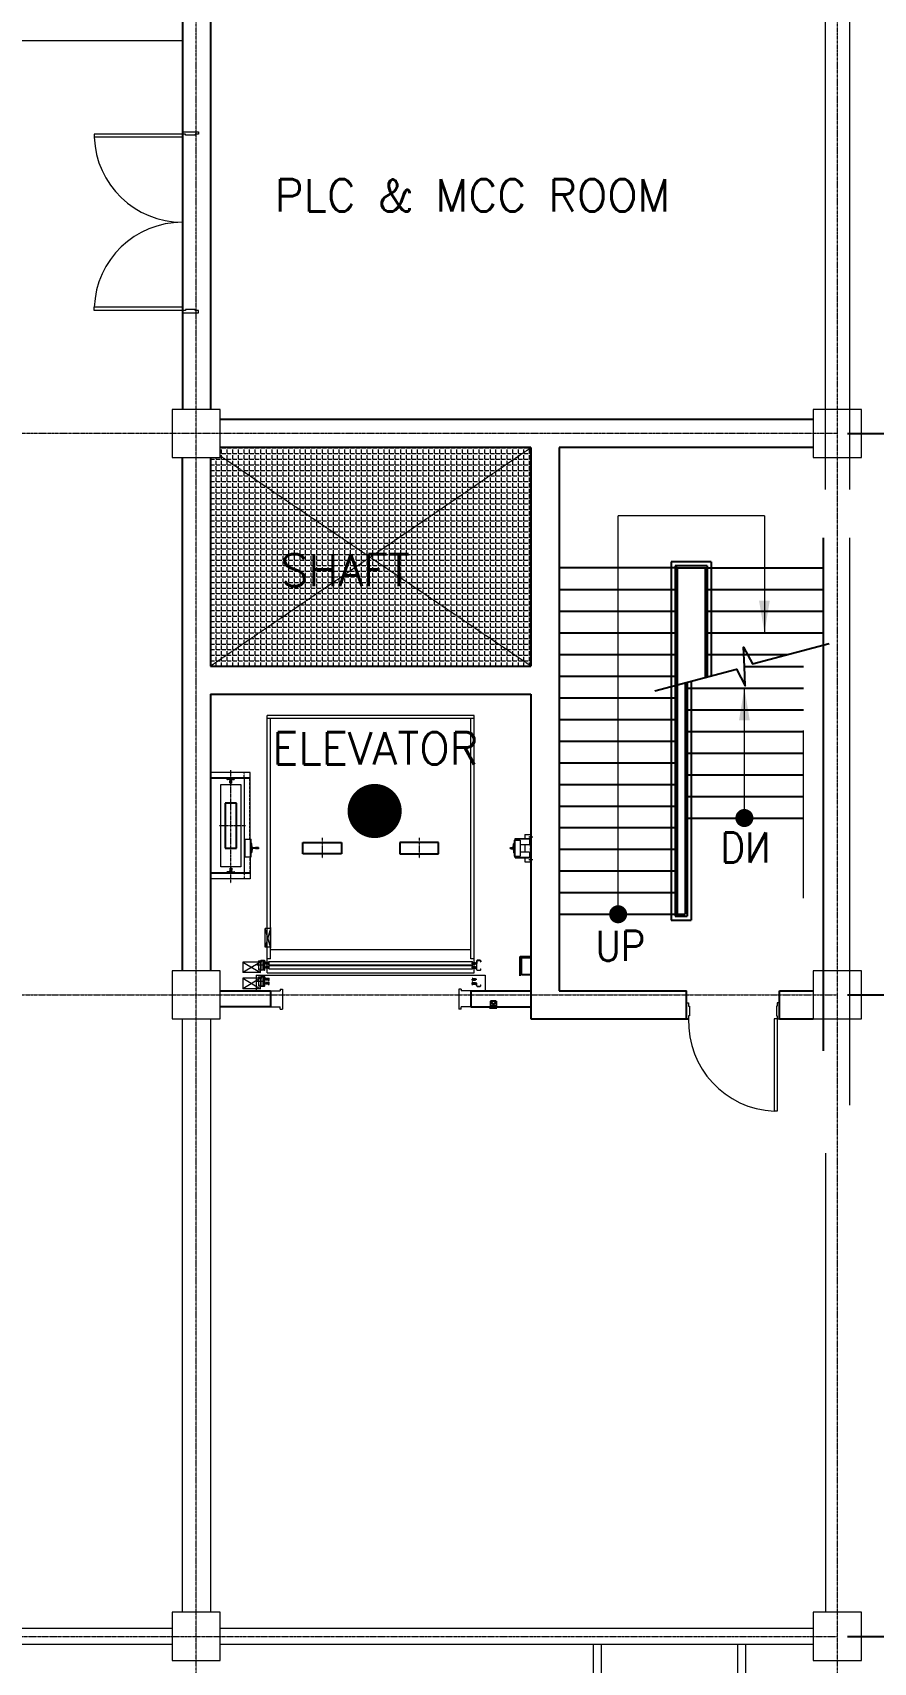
# Model space of a CAD drawing. Extents: x -59767 to 1106559, y -1290 to 1129522.
# Drawn here: x 144817 to 155307, y 581354 to 601679 of the extents above; entities that cross this region are included whole.
import ezdxf
from ezdxf.enums import TextEntityAlignment as Align

# ---------------------------------------------------------------- set-up
doc = ezdxf.new("R2010")
doc.units = 0
for name, pattern in [('CENTER', [2, 1.25, -0.25, 0.25, -0.25]), ('HIDDEN', [0.375, 0.25, -0.125]), ('PHANTOM', [2.5, 1.25, -0.25, 0.25, -0.25, 0.25, -0.25])]:
    doc.linetypes.add(name, pattern=pattern)
doc.layers.get('0').update_dxf_attribs({"linetype": 'CONTINUOUS', "lineweight": 9})
doc.layers.get('Defpoints').update_dxf_attribs({"linetype": 'CONTINUOUS', "lineweight": 9})
doc.layers.add('1', color=2, linetype='CONTINUOUS')
for name, color, linetype, lineweight in [('CENTER', 1, 'CENTER', 9), ('COLUMN', 2, 'CONTINUOUS', 9), ('DRY WALL', 254, 'HIDDEN', 9), ('HIDDEN', 251, 'HIDDEN', 5), ('TEXT', 3, 'CONTINUOUS', 9), ('WALL', 7, 'CONTINUOUS', 9), ('WALL_200', 3, 'CONTINUOUS', 9), ('중간선', 5, 'CONTINUOUS', 9), ('중심선', 1, 'CENTER', 9), ('치수선', 6, 'CONTINUOUS', 9)]:
    doc.layers.add(name, color=color, linetype=linetype, lineweight=lineweight)
doc.styles.add('ROMANS', font='romans.shx', dxfattribs={"bigfont": 'whgtxt.shx'})
doc.styles.get("Standard").update_dxf_attribs({"font": 'romans.shx', "bigfont": 'whtgtxt.shx'})
doc.dimstyles.new('ISO-25', dxfattribs={"dimscale": 200, "dimtxt": 3, "dimasz": 2.5, "dimexe": 1.25, "dimexo": 0.625, "dimtad": 1, "dimdec": 0, "dimdsep": 46, "dimtxsty": 'Standard', "dimcen": 2.5, "dimadec": 0, "dimazin": 0, "dimtp": 0.1, "dimtm": 0.1, "dimtfac": 0.6, "dimtdec": 0, "dimtmove": 0, "dimatfit": 3, "dimfxl": 1, "dimtvp": 1, "dimtolj": 1, "dimarcsym": 0})

# ---------------------------------------------------------------- blocks, each defined once
blk = doc.blocks.new('column600')
at = {"layer": 'COLUMN', "linetype": 'Continuous'}
blk.add_lwpolyline([(-300, -300), (300, -300), (300, 300), (-300, 300)], close=True, dxfattribs=at)
blk = doc.blocks.new('*D171')
at = {"layer": 'Defpoints', "color": 0}
for p in [(154858, 603679), (168302, 603679), (154858, 596679)]:
    blk.add_point(p, dxfattribs=at)
at = {"layer": '치수선', "color": 0, "lineweight": -2}
for p, q in [((154983, 603679), (168552, 603679)), ((168302, 597179), (168302, 603179)), ((154983, 596679), (168552, 596679))]:
    blk.add_line(p, q, dxfattribs=at)
at = {"layer": '치수선', "color": 0}
for points in [[(168386, 603179), (168219, 603179), (168302, 603679)], [(168219, 597179), (168386, 597179), (168302, 596679)]]:
    blk.add_solid(points, dxfattribs=at)
at = {"layer": '치수선', "color": 0, "insert": (167877, 600179), "char_height": 600, "attachment_point": 5, "rotation": 90}
blk.add_mtext('\\A1;7000', dxfattribs=at)
blk = doc.blocks.new('*D174')
at = {"layer": 'Defpoints', "color": 0}
for p in [(154857, 589679), (154857, 581679), (168302, 581679)]:
    blk.add_point(p, dxfattribs=at)
at = {"layer": '치수선', "color": 0, "lineweight": -2}
for p, q in [((154982, 589679), (168552, 589679)), ((168302, 589179), (168302, 582179)), ((154982, 581679), (168552, 581679))]:
    blk.add_line(p, q, dxfattribs=at)
at = {"layer": '치수선', "color": 0}
for points in [[(168386, 589179), (168219, 589179), (168302, 589679)], [(168219, 582179), (168386, 582179), (168302, 581679)]]:
    blk.add_solid(points, dxfattribs=at)
at = {"layer": '치수선', "color": 0, "insert": (167877, 585679), "char_height": 600, "attachment_point": 5, "rotation": 90}
blk.add_mtext('\\A1;8000', dxfattribs=at)
blk = doc.blocks.new('*D175')
at = {"layer": 'Defpoints', "color": 0}
for p in [(154858, 596679), (154857, 589679), (168302, 589679)]:
    blk.add_point(p, dxfattribs=at)
at = {"layer": '치수선', "color": 0, "lineweight": -2}
for p, q in [((154983, 596679), (168552, 596679)), ((168302, 596179), (168302, 590179)), ((154982, 589679), (168552, 589679))]:
    blk.add_line(p, q, dxfattribs=at)
at = {"layer": '치수선', "color": 0}
for points in [[(168386, 596179), (168219, 596179), (168302, 596679)], [(168219, 590179), (168386, 590179), (168302, 589679)]]:
    blk.add_solid(points, dxfattribs=at)
at = {"layer": '치수선', "color": 0, "insert": (167877, 593179), "char_height": 600, "attachment_point": 5, "rotation": 90}
blk.add_mtext('\\A1;7000', dxfattribs=at)
blk = doc.blocks.new('*D177')
at = {"layer": 'Defpoints', "color": 0}
for p in [(154858, 581679), (171393, 581679), (154858, 581029)]:
    blk.add_point(p, dxfattribs=at)
at = {"layer": '치수선', "color": 0, "lineweight": -2}
for p, q in [((171393, 582179), (171393, 584441)), ((154983, 581679), (171643, 581679)), ((171393, 581029), (171393, 581679)), ((154983, 581029), (171643, 581029)), ((171393, 580529), (171393, 580029))]:
    blk.add_line(p, q, dxfattribs=at)
at = {"layer": '치수선', "color": 0}
for points in [[(171310, 582179), (171477, 582179), (171393, 581679)], [(171477, 580529), (171310, 580529), (171393, 581029)]]:
    blk.add_solid(points, dxfattribs=at)
at = {"layer": '치수선', "color": 0, "insert": (170968, 583560), "char_height": 600, "attachment_point": 5, "rotation": 90}
blk.add_mtext('\\A1;650', dxfattribs=at)
blk = doc.blocks.new('ARR')
blk.add_solid([(3, -0.5), (3, 0.5), (0, 0)])

msp = doc.modelspace()

# ---------------------------------------------------------------- hatches: boundary and pattern name
at = {"layer": 'CENTER', "linetype": 'CENTER'}
h = msp.add_hatch(dxfattribs=at)
h.set_pattern_fill('ANGLE', color=256, scale=10)
h.set_pattern_definition([(0, (1.36, 314584.22), (0, 69.85), [50.8, -19.05]), (90, (1.36, 314584.22), (-69.85, 4e-15), [50.8, -19.05])])
edge = h.paths.add_edge_path()
edge.add_line((147037.3, 596379.1), (147037.3, 593779.1))
edge.add_line((147037.3, 593779.1), (151037.3, 593779.1))
edge.add_line((151037.3, 593779.1), (151037.3, 596504.1))
edge.add_line((151037.3, 596504.1), (147159.6, 596504.1))
edge.add_line((147158.2, 596504.1), (147158.2, 596379.1))
edge.add_line((147158.2, 596379.1), (147037.3, 596379.1))

# ---------------------------------------------------------------- linework, layer by layer
at = {"color": 6}
for p, q in [((150324.6, 593164.1), (147744.6, 593164.1)), ((147744.6, 589954.1), (147744.6, 593164.1)), ((150324.6, 593124.1), (147744.6, 593124.1)), ((147784.6, 590129.1), (147784.6, 593124.1)), ((150284.6, 590129.1), (150284.6, 593124.1)), ((150324.6, 589954.1), (150324.6, 593164.1)), ((150959.6, 591679.1), (151034.6, 591679.1)), ((150959.6, 591679.1), (150959.6, 591629.1)), ((147467.6, 591619.1), (147542.6, 591619.1)), ((147545.6, 591566.1), (147545.6, 591452.1)), ((147545.6, 591566.1), (147548.8, 591566.1)), ((147556.3, 591518.5), (147553.8, 591561.4)), ((147556.3, 591499.6), (147553.8, 591456.8)), ((147594.1, 591513.8), (147561.3, 591513.8)), ((147594.1, 591504.3), (147561.3, 591504.3)), ((147633.6, 591517.1), (147596.6, 591517.1)), ((147596.6, 591517.1), (147596.6, 591516.3)), ((147596.6, 591501.8), (147596.6, 591501.1)), ((147633.6, 591501.1), (147596.6, 591501.1)), ((147634.6, 591516.1), (147633.6, 591517.1)), ((147634.6, 591502.1), (147633.6, 591501.1)), ((147634.6, 591516.1), (147634.6, 591502.1)), ((150772.6, 591517.1), (150772.6, 591516.3)), ((150772.6, 591501.8), (150772.6, 591501.1)), ((150775.1, 591513.8), (150807.8, 591513.8)), ((150775.1, 591504.3), (150807.8, 591504.3)), ((150784.6, 591516.1), (150785.6, 591517.1)), ((150784.6, 591516.1), (150784.6, 591502.1)), ((150784.6, 591502.1), (150785.6, 591501.1)), ((150785.6, 591517.1), (150822.6, 591517.1)), ((150785.6, 591501.1), (150822.6, 591501.1)), ((150812.8, 591518.5), (150815.3, 591561.4)), ((150812.8, 591499.6), (150815.3, 591456.8)), ((150823.6, 591566.1), (150820.3, 591566.1)), ((150823.6, 591566.1), (150823.6, 591452.1)), ((150826.6, 591609.1), (150826.6, 591409.1)), ((150826.6, 591609.1), (150901.6, 591609.1)), ((150832.6, 591609.1), (150832.6, 591409.1)), ((150836.6, 591609.1), (150836.6, 591629.1)), ((150836.6, 591629.1), (151017.1, 591629.1)), ((150836.6, 591623.1), (151017.1, 591623.1)), ((150901.6, 591609.1), (150901.6, 591409.1)), ((150901.6, 591554.1), (151017.1, 591554.1)), ((150901.6, 591464.1), (151017.1, 591464.1)), ((150959.6, 591554.1), (150959.6, 591464.1)), ((151008.8, 591651.3), (151057.7, 591651.3)), ((151017.1, 591629.1), (151017.1, 591554.1)), ((151017.1, 591464.1), (151017.1, 591389.1)), ((147467.6, 591399.1), (147542.6, 591399.1)), ((147545.6, 591452.1), (147548.8, 591452.1)), ((150823.6, 591452.1), (150820.3, 591452.1)), ((150826.6, 591409.1), (150901.6, 591409.1)), ((150836.6, 591389.1), (150836.6, 591409.1)), ((150836.6, 591395.1), (151017.1, 591395.1)), ((150836.6, 591389.1), (151017.1, 591389.1)), ((150959.6, 591389.1), (150959.6, 591339.1)), ((150959.6, 591339.1), (151034.6, 591339.1)), ((151008.8, 591366.8), (151057.7, 591366.8)), ((147720, 590273.3), (147720, 590507.9)), ((147784.6, 590507.9), (147720, 590273.3)), ((147784.6, 590273.3), (147720, 590507.9)), ((147784.6, 590507.9), (147720, 590507.9)), ((147790.6, 590519.9), (147784.6, 590519.9)), ((147784.6, 590261.3), (147784.6, 590519.9)), ((147790.6, 590261.3), (147790.6, 590519.9)), ((147784.6, 590273.3), (147720, 590273.3)), ((147744.6, 590040.8), (147744.6, 590380.7)), ((147790.6, 590261.3), (147784.6, 590261.3)), ((147784.6, 590244.9), (150284.6, 590244.9)), ((147438.4, 590086.9), (147438.4, 589956.9)), ((147438.4, 590086.9), (147658.4, 589956.9)), ((147658.4, 590086.9), (147438.4, 589956.9)), ((147658.4, 590086.9), (147438.4, 590086.9)), ((147711, 590047.9), (147615.8, 590047.9)), ((147634.5, 590103.4), (147661.5, 590103.4)), ((147634.5, 590103.4), (147634.5, 589992.4)), ((147658.4, 590086.9), (147658.4, 589983.9)), ((147661.5, 590103.4), (147661.5, 590085.4)), ((147668.5, 590085.4), (147661.5, 590085.4)), ((147663.4, 590104.2), (147663.4, 590090.4)), ((147666.6, 590090.4), (147663.4, 590090.4)), ((147665, 590099.4), (147665, 589997.9)), ((147666.6, 590104.2), (147666.6, 590090.4)), ((147668.5, 590103.4), (147688.5, 590103.4)), ((147668.5, 590103.4), (147668.5, 590085.4)), ((147669.6, 590110.4), (147707.2, 590110.4)), ((147707.2, 590107.2), (147669.6, 590107.2)), ((147688.5, 590103.4), (147688.5, 589992.4)), ((147710.2, 590101.9), (147705.2, 590106.9)), ((147751.8, 590072.9), (147706.4, 590072.9)), ((147710.2, 589991.6), (147710.2, 590104.2)), ((147713.4, 589991.6), (147713.4, 590104.2)), ((147713.4, 590101.4), (147713.4, 590071.4)), ((147713.4, 590101.4), (147714.4, 590101.4)), ((147713.4, 590071.4), (147743.4, 590071.4)), ((147716.4, 590099.4), (147716.4, 590078.4)), ((147720.4, 590074.4), (147741.4, 590074.4)), ((147761.2, 590082.9), (147727.4, 590082.9)), ((147727.4, 590082.9), (147727.4, 590079.7)), ((147761.2, 590079.7), (147727.4, 590079.7)), ((147761.2, 590066.1), (147727.4, 590066.1)), ((147727.4, 590062.9), (147727.4, 590066.1)), ((147761.2, 590062.9), (147727.4, 590062.9)), ((147729.4, 590079.7), (147729.4, 590074.7)), ((147745.4, 590074.7), (147729.4, 590074.7)), ((147745.4, 590071.2), (147729.4, 590071.2)), ((147729.4, 590066.1), (147729.4, 590071.2)), ((147743.4, 590072.4), (147743.4, 590071.4)), ((147784.6, 590129.1), (147744.6, 590129.1)), ((147745.4, 590074.7), (147745.4, 590071.2)), ((147761.2, 590058.9), (147761.2, 590086.9)), ((147761.2, 590086.9), (147764.4, 590086.9)), ((147764.4, 590058.9), (147761.2, 590058.9)), ((147761.2, 590008.9), (147761.2, 590036.9)), ((147761.2, 590036.9), (147764.4, 590036.9)), ((147764.4, 590093.9), (150304.7, 590093.9)), ((147764.4, 590086.9), (147764.4, 590058.9)), ((147764.4, 590051.9), (150304.7, 590051.9)), ((147764.4, 590043.9), (150304.7, 590043.9)), ((147764.4, 590036.9), (147764.4, 590008.9)), ((147764.7, 590051.9), (147764.7, 590093.9)), ((147764.7, 590001.9), (147764.7, 590043.9)), ((150324.6, 590129.1), (150284.6, 590129.1)), ((150292.8, 590072.9), (150344.7, 590072.9)), ((150304.7, 590051.9), (150304.7, 590093.9)), ((150307.9, 590086.9), (150304.7, 590086.9)), ((150304.7, 590086.9), (150304.7, 590058.9)), ((150304.7, 590058.9), (150307.9, 590058.9)), ((150304.7, 590001.9), (150304.7, 590043.9)), ((150307.9, 590036.9), (150304.7, 590036.9)), ((150304.7, 590036.9), (150304.7, 590008.9)), ((150307.9, 590058.9), (150307.9, 590086.9)), ((150307.9, 590082.9), (150341.7, 590082.9)), ((150307.9, 590079.7), (150341.7, 590079.7)), ((150307.9, 590066.1), (150341.7, 590066.1)), ((150307.9, 590062.9), (150341.7, 590062.9)), ((150307.9, 590008.9), (150307.9, 590036.9)), ((150323.7, 590074.7), (150339.7, 590074.7)), ((150323.7, 590074.7), (150323.7, 590071.2)), ((150323.7, 590071.2), (150339.7, 590071.2)), ((150327.7, 590072.4), (150327.7, 590071.4)), ((150357.7, 590071.4), (150327.7, 590071.4)), ((150350.7, 590074.4), (150329.7, 590074.4)), ((150339.7, 590079.7), (150339.7, 590074.7)), ((150339.7, 590066.1), (150339.7, 590071.2)), ((150341.7, 590082.9), (150341.7, 590079.7)), ((150341.7, 590062.9), (150341.7, 590066.1)), ((150354.7, 590099.4), (150354.7, 590078.4)), ((150357.7, 590101.4), (150356.7, 590101.4)), ((150357.7, 589991.6), (150357.7, 590104.2)), ((150357.7, 590101.4), (150357.7, 590071.4)), ((150360.9, 589991.6), (150360.9, 590104.2)), ((150401.5, 590110.4), (150363.9, 590110.4)), ((150363.9, 590107.2), (150401.5, 590107.2)), ((150404.5, 590104.2), (150404.5, 590090.4)), ((150404.5, 590090.4), (150407.7, 590090.4)), ((150407.7, 590104.2), (150407.7, 590090.4)), ((147658.4, 589956.9), (147438.4, 589956.9)), ((147658.4, 589886), (147438.4, 589886)), ((147438.4, 589886), (147658.4, 589756)), ((147658.4, 589886), (147438.4, 589756)), ((147438.4, 589886), (147438.4, 589756)), ((147604.2, 589924.1), (150464.9, 589924.1)), ((147604.2, 589924.1), (147604.2, 589729.1)), ((147711, 589847), (147615.8, 589847)), ((147634.5, 589992.4), (147661.5, 589992.4)), ((147634.5, 589902.5), (147634.5, 589791.5)), ((147634.5, 589902.5), (147661.5, 589902.5)), ((147658.4, 589956.9), (147658.4, 589983.9)), ((147658.4, 589886), (147658.4, 589783)), ((147661.5, 589992.4), (147661.5, 590010.4)), ((147668.5, 590010.4), (147661.5, 590010.4)), ((147661.5, 589902.5), (147661.5, 589884.5)), ((147668.5, 589884.5), (147661.5, 589884.5)), ((147666.6, 590005.4), (147663.4, 590005.4)), ((147663.4, 589991.6), (147663.4, 590005.4)), ((147663.4, 589903.3), (147663.4, 589889.5)), ((147666.6, 589889.5), (147663.4, 589889.5)), ((147665, 589898.5), (147665, 589796.9)), ((147666.6, 589991.6), (147666.6, 590005.4)), ((147666.6, 589903.3), (147666.6, 589889.5)), ((147668.5, 589992.4), (147668.5, 590010.4)), ((147668.5, 589992.4), (147688.5, 589992.4)), ((147668.5, 589902.5), (147668.5, 589884.5)), ((147668.5, 589902.5), (147688.5, 589902.5)), ((147707.2, 589988.6), (147669.6, 589988.6)), ((147707.2, 589985.4), (147669.6, 589985.4)), ((147669.6, 589909.5), (147707.2, 589909.5)), ((147707.2, 589906.3), (147669.6, 589906.3)), ((147688.5, 589902.5), (147688.5, 589791.5)), ((147705.2, 589988.9), (147710.2, 589993.9)), ((147710.2, 589901), (147705.2, 589906)), ((147751.8, 590022.9), (147706.4, 590022.9)), ((147751.8, 589872), (147706.4, 589872)), ((147710.2, 589790.7), (147710.2, 589903.3)), ((147713.4, 590024.4), (147743.4, 590024.4)), ((147713.4, 589994.4), (147713.4, 590024.4)), ((147713.4, 589994.4), (147714.4, 589994.4)), ((147713.4, 589790.7), (147713.4, 589903.3)), ((147713.4, 589900.5), (147714.4, 589900.5)), ((147713.4, 589900.5), (147713.4, 589870.5)), ((147713.4, 589870.5), (147743.4, 589870.5)), ((147716.4, 589996.4), (147716.4, 590017.4)), ((147716.4, 589898.5), (147716.4, 589877.5)), ((147720.4, 590021.4), (147741.4, 590021.4)), ((147720.4, 589873.5), (147741.4, 589873.5)), ((147761.2, 590032.9), (147727.4, 590032.9)), ((147727.4, 590032.9), (147727.4, 590029.7)), ((147761.2, 590029.7), (147727.4, 590029.7)), ((147761.2, 590016.1), (147727.4, 590016.1)), ((147727.4, 590012.9), (147727.4, 590016.1)), ((147761.2, 590012.9), (147727.4, 590012.9)), ((147761.2, 589882), (147727.4, 589882)), ((147727.4, 589882), (147727.4, 589878.8)), ((147761.2, 589878.8), (147727.4, 589878.8)), ((147761.2, 589865.2), (147727.4, 589865.2)), ((147727.4, 589862), (147727.4, 589865.2)), ((147761.2, 589862), (147727.4, 589862)), ((147761.2, 589832), (147727.4, 589832)), ((147727.4, 589832), (147727.4, 589828.8)), ((147729.4, 590029.7), (147729.4, 590024.7)), ((147745.4, 590024.7), (147729.4, 590024.7)), ((147745.4, 590021.2), (147729.4, 590021.2)), ((147729.4, 590016.1), (147729.4, 590021.2)), ((147729.4, 589878.8), (147729.4, 589873.7)), ((147745.4, 589873.7), (147729.4, 589873.7)), ((147745.4, 589870.2), (147729.4, 589870.2)), ((147729.4, 589865.2), (147729.4, 589870.2)), ((147743.4, 590023.4), (147743.4, 590024.4)), ((147743.4, 589871.5), (147743.4, 589870.5)), ((147744.6, 589954.1), (150324.6, 589954.1)), ((147745.4, 590024.7), (147745.4, 590021.2)), ((147745.4, 589873.7), (147745.4, 589870.2)), ((147764.4, 590008.9), (147761.2, 590008.9)), ((147761.2, 589886), (147764.4, 589886)), ((147761.2, 589858), (147761.2, 589886)), ((147764.4, 589858), (147761.2, 589858)), ((147761.2, 589836), (147764.4, 589836)), ((147761.2, 589808), (147761.2, 589836)), ((147764.4, 590001.9), (150304.7, 590001.9)), ((147764.4, 589886), (147764.4, 589858)), ((147764.4, 589836), (147764.4, 589808)), ((147764.7, 589851), (147764.7, 589893)), ((147764.7, 589801), (147764.7, 589843)), ((150292.8, 590022.9), (150344.7, 590022.9)), ((150292.8, 589872), (150344.7, 589872)), ((150304.7, 590008.9), (150307.9, 590008.9)), ((150304.7, 589886), (150304.7, 589858)), ((150307.9, 589886), (150304.7, 589886)), ((150304.7, 589858), (150307.9, 589858)), ((150304.7, 589801), (150304.7, 589843)), ((150304.7, 589836), (150304.7, 589808)), ((150307.9, 589836), (150304.7, 589836)), ((150307.9, 590032.9), (150341.7, 590032.9)), ((150307.9, 590029.7), (150341.7, 590029.7)), ((150307.9, 590016.1), (150341.7, 590016.1)), ((150307.9, 590012.9), (150341.7, 590012.9)), ((150307.9, 589858), (150307.9, 589886)), ((150307.9, 589882), (150341.7, 589882)), ((150307.9, 589878.8), (150341.7, 589878.8)), ((150307.9, 589865.2), (150341.7, 589865.2)), ((150307.9, 589862), (150341.7, 589862)), ((150307.9, 589808), (150307.9, 589836)), ((150307.9, 589832), (150341.7, 589832)), ((150323.7, 590024.7), (150339.7, 590024.7)), ((150323.7, 590024.7), (150323.7, 590021.2)), ((150323.7, 590021.2), (150339.7, 590021.2)), ((150323.7, 589873.7), (150323.7, 589870.2)), ((150323.7, 589873.7), (150339.7, 589873.7)), ((150323.7, 589870.2), (150339.7, 589870.2)), ((150357.7, 590024.4), (150327.7, 590024.4)), ((150327.7, 590023.4), (150327.7, 590024.4)), ((150327.7, 589871.5), (150327.7, 589870.5)), ((150357.7, 589870.5), (150327.7, 589870.5)), ((150350.7, 590021.4), (150329.7, 590021.4)), ((150350.7, 589873.5), (150329.7, 589873.5)), ((150339.7, 590029.7), (150339.7, 590024.7)), ((150339.7, 590016.1), (150339.7, 590021.2)), ((150339.7, 589878.8), (150339.7, 589873.7)), ((150339.7, 589865.2), (150339.7, 589870.2)), ((150341.7, 590032.9), (150341.7, 590029.7)), ((150341.7, 590012.9), (150341.7, 590016.1)), ((150341.7, 589882), (150341.7, 589878.8)), ((150341.7, 589862), (150341.7, 589865.2)), ((150341.7, 589832), (150341.7, 589828.8)), ((150354.7, 589996.4), (150354.7, 590017.4)), ((150357.7, 589994.4), (150356.7, 589994.4)), ((150357.7, 589994.4), (150357.7, 590024.4)), ((150363.9, 589988.6), (150401.5, 589988.6)), ((150363.9, 589985.4), (150401.5, 589985.4)), ((150404.5, 590005.4), (150404.5, 589991.6)), ((150404.5, 590005.4), (150407.7, 590005.4)), ((150407.7, 589991.6), (150407.7, 590005.4)), ((150464.9, 589924.1), (150464.9, 589729.1)), ((147658.4, 589756), (147438.4, 589756)), ((147634.5, 589791.5), (147661.5, 589791.5)), ((147658.4, 589756), (147658.4, 589783)), ((147661.5, 589791.5), (147661.5, 589809.5)), ((147668.5, 589809.5), (147661.5, 589809.5)), ((147663.4, 589790.7), (147663.4, 589804.5)), ((147666.6, 589804.5), (147663.4, 589804.5)), ((147666.6, 589790.7), (147666.6, 589804.5)), ((147668.5, 589791.5), (147668.5, 589809.5)), ((147668.5, 589791.5), (147688.5, 589791.5)), ((147707.2, 589787.7), (147669.6, 589787.7)), ((147707.2, 589784.5), (147669.6, 589784.5)), ((147705.2, 589788), (147710.2, 589793)), ((147751.8, 589822), (147706.4, 589822)), ((147713.4, 589823.5), (147743.4, 589823.5)), ((147713.4, 589793.5), (147713.4, 589823.5)), ((147713.4, 589793.5), (147714.4, 589793.5)), ((147716.4, 589795.5), (147716.4, 589816.5)), ((147720.4, 589820.5), (147741.4, 589820.5)), ((147761.2, 589828.8), (147727.4, 589828.8)), ((147761.2, 589815.2), (147727.4, 589815.2)), ((147727.4, 589812), (147727.4, 589815.2)), ((147761.2, 589812), (147727.4, 589812)), ((147729.4, 589828.8), (147729.4, 589823.7)), ((147745.4, 589823.7), (147729.4, 589823.7)), ((147745.4, 589820.2), (147729.4, 589820.2)), ((147729.4, 589815.2), (147729.4, 589820.2)), ((147743.4, 589822.5), (147743.4, 589823.5)), ((147745.4, 589823.7), (147745.4, 589820.2)), ((147764.4, 589808), (147761.2, 589808)), ((147784.6, 589729.1), (147904.6, 589729.1)), ((147904.6, 589748.1), (147934.6, 589748.1)), ((147904.6, 589748.1), (147904.6, 589729.1)), ((147934.6, 589748.1), (147934.6, 589500.6)), ((150134.6, 589748.1), (150134.6, 589500.6)), ((150164.6, 589748.1), (150134.6, 589748.1)), ((150164.6, 589748.1), (150164.6, 589729.1)), ((150284.6, 589729.1), (150164.6, 589729.1)), ((150292.8, 589822), (150344.7, 589822)), ((150304.7, 589808), (150307.9, 589808)), ((150307.9, 589828.8), (150341.7, 589828.8)), ((150307.9, 589815.2), (150341.7, 589815.2)), ((150307.9, 589812), (150341.7, 589812)), ((150323.7, 589823.7), (150323.7, 589820.2)), ((150323.7, 589823.7), (150339.7, 589823.7)), ((150323.7, 589820.2), (150339.7, 589820.2)), ((150357.7, 589823.5), (150327.7, 589823.5)), ((150327.7, 589822.5), (150327.7, 589823.5)), ((150350.7, 589820.5), (150329.7, 589820.5)), ((150339.7, 589828.8), (150339.7, 589823.7)), ((150339.7, 589815.2), (150339.7, 589820.2)), ((150341.7, 589812), (150341.7, 589815.2)), ((150354.7, 589795.5), (150354.7, 589816.5)), ((150357.7, 589793.5), (150356.7, 589793.5)), ((150357.7, 589793.5), (150357.7, 589823.5)), ((150363.9, 589787.7), (150401.5, 589787.7)), ((150363.9, 589784.5), (150401.5, 589784.5)), ((150404.5, 589804.5), (150404.5, 589790.7)), ((150404.5, 589804.5), (150407.7, 589804.5)), ((150407.7, 589790.7), (150407.7, 589804.5)), ((147784.6, 589529.1), (147904.6, 589529.1)), ((147904.6, 589500.6), (147904.6, 589529.1)), ((147904.6, 589500.6), (147934.6, 589500.6)), ((150164.6, 589500.6), (150134.6, 589500.6)), ((150164.6, 589500.6), (150164.6, 589529.1)), ((150284.6, 589529.1), (150164.6, 589529.1))]:
    msp.add_line(p, q, dxfattribs=at)
at = {"color": 6, "lineweight": -2}
for p, q in [((147219.6, 592069.1), (147219.6, 591509.1)), ((147359.6, 592069.1), (147219.6, 592069.1)), ((147359.6, 591509.1), (147359.6, 592069.1)), ((147219.6, 591509.1), (147359.6, 591509.1)), ((148189.6, 591439.1), (148189.6, 591579.1)), ((148189.6, 591579.1), (148669.6, 591579.1)), ((148669.6, 591579.1), (148669.6, 591439.1)), ((149399.6, 591579.1), (149399.6, 591439.1)), ((149879.6, 591579.1), (149399.6, 591579.1)), ((149879.6, 591439.1), (149879.6, 591579.1)), ((148669.6, 591439.1), (148189.6, 591439.1)), ((149399.6, 591439.1), (149879.6, 591439.1))]:
    msp.add_line(p, q, dxfattribs=at)
at = {"color": 6, "linetype": 'HIDDEN'}
msp.add_line((147457.6, 591200.1), (147457.6, 591125.1), dxfattribs=at)
at = {"color": 6, "linetype": 'HIDDEN', "ltscale": 0.5}
for p, q in [((151811, 581579.1), (151811, 572179.1)), ((151911, 581579.1), (151911, 572279.1)), ((153611, 581579.1), (153611, 572279.1)), ((153711, 581579.1), (153711, 572279.1))]:
    msp.add_line(p, q, dxfattribs=at)
at = {"color": 6}
for points in [[(147532.6, 592453.1), (147053.6, 592453.1)], [(147532.6, 592384.1), (147053.6, 592384.1)], [(147532.6, 592378.1), (147053.6, 592378.1)], [(147457.6, 592378.1), (147457.6, 591200.1)], [(147532.6, 591619.1), (147532.6, 592453.1)], [(147467.6, 591399.1), (147467.6, 591619.1)], [(147536.6, 591399.1), (147536.6, 591619.1)], [(147542.6, 591399.1), (147542.6, 591619.1)], [(147532.6, 591399.1), (147532.6, 591125.1)], [(147532.6, 591200.1), (147053.6, 591200.1)], [(147532.6, 591194.1), (147053.6, 591194.1)], [(147532.6, 591125.1), (147053.6, 591125.1)]]:
    msp.add_lwpolyline(points, dxfattribs=at)
msp.add_lwpolyline([(147414.6, 591274), (147164.6, 591274), (147164.6, 592304.1), (147414.6, 592304.1)], close=True, dxfattribs=at)
at = {"const_width": 337.5}
msp.add_lwpolyline([(149084.1, 592140.4, 1), (149084.1, 591802.9, 1)], format="xyb", close=True, dxfattribs=at)
at = {"color": 6}
for centre, radius, start, end in [((147548.8, 591561.1), 5, 3.2861, 90), ((147561.3, 591518.8), 5, 183.2861, 270), ((147561.3, 591499.3), 5, 90, 176.7139), ((147594.1, 591516.3), 2.5, 270, 0), ((147594.1, 591501.8), 2.5, 0, 90), ((150775.1, 591516.3), 2.5, 180, 270), ((150775.1, 591501.8), 2.5, 90, 180), ((150807.8, 591518.8), 5, 270, 356.7139), ((150807.8, 591499.3), 5, 3.2861, 90), ((150820.3, 591561.1), 5, 90, 176.7139), ((147548.8, 591457.1), 5, 270, 356.7139), ((150820.3, 591457.1), 5, 183.2861, 270), ((147669.6, 590104.2), 6.2, 90, 180), ((147669.6, 590104.2), 3, 90, 180), ((147707.2, 590104.2), 6.2, 0, 90), ((147707.2, 590104.2), 3, 0, 90), ((147714.4, 590099.4), 2, 0, 90), ((147720.4, 590078.4), 4, 180, 270), ((147741.4, 590072.4), 2, 0, 90), ((150329.7, 590072.4), 2, 90, 180), ((150350.7, 590078.4), 4, 270, 0), ((150356.7, 590099.4), 2, 90, 180), ((150363.9, 590104.2), 6.2, 90, 180), ((150363.9, 590104.2), 3, 90, 180), ((150401.5, 590104.2), 6.2, 0, 90), ((150401.5, 590104.2), 3, 0, 90), ((147669.6, 589991.6), 6.2, 180, 270), ((147669.6, 589903.3), 6.2, 90, 180), ((147669.6, 589991.6), 3, 180, 270), ((147669.6, 589903.3), 3, 90, 180), ((147707.2, 589991.6), 6.2, 270, 0), ((147707.2, 589991.6), 3, 270, 0), ((147707.2, 589903.3), 6.2, 0, 90), ((147707.2, 589903.3), 3, 0, 90), ((147714.4, 589996.4), 2, 270, 0), ((147714.4, 589898.5), 2, 0, 90), ((147720.4, 590017.4), 4, 90, 180), ((147720.4, 589877.5), 4, 180, 270), ((147741.4, 590023.4), 2, 270, 0), ((147741.4, 589871.5), 2, 0, 90), ((150329.7, 590023.4), 2, 180, 270), ((150329.7, 589871.5), 2, 90, 180), ((150350.7, 590017.4), 4, 0, 90), ((150350.7, 589877.5), 4, 270, 0), ((150356.7, 589996.4), 2, 180, 270), ((150363.9, 589991.6), 6.2, 180, 270), ((150363.9, 589991.6), 3, 180, 270), ((150401.5, 589991.6), 3, 270, 0), ((150401.5, 589991.6), 6.2, 270, 0), ((147669.6, 589790.7), 6.2, 180, 270), ((147669.6, 589790.7), 3, 180, 270), ((147707.2, 589790.7), 3, 270, 0), ((147707.2, 589790.7), 6.2, 270, 0), ((147714.4, 589795.5), 2, 270, 0), ((147720.4, 589816.5), 4, 90, 180), ((147741.4, 589822.5), 2, 270, 0), ((150329.7, 589822.5), 2, 180, 270), ((150350.7, 589816.5), 4, 0, 90), ((150356.7, 589795.5), 2, 180, 270), ((150363.9, 589790.7), 6.2, 180, 270), ((150363.9, 589790.7), 3, 180, 270), ((150401.5, 589790.7), 6.2, 270, 0), ((150401.5, 589790.7), 3, 270, 0)]:
    msp.add_arc(centre, radius, start, end, dxfattribs=at)
at = {"layer": '1', "linetype": 'Continuous'}
for p, q in [((146685.9, 603379.1), (146685.9, 596979.1)), ((147035.9, 603379.1), (147035.9, 596979.1)), ((154558.2, 596854.1), (147156.8, 596854.1)), ((146684.6, 596379.1), (146684.6, 589979.1)), ((147034.6, 596379.1), (147034.6, 593779.1)), ((151034.6, 596504.1), (147156.8, 596504.1)), ((151034.6, 596504.1), (151034.6, 593779.1)), ((154556.8, 596504.1), (151384.6, 596504.1)), ((151384.6, 596504.1), (151384.6, 589729.1)), ((154684.6, 588979.1), (154684.6, 595379.1)), ((147034.6, 593779.1), (151034.6, 593779.1)), ((147034.6, 593429.1), (151034.6, 593429.1)), ((151034.6, 593429.1), (151034.6, 589379.1, -3)), ((147156.8, 589729.1), (147784.6, 589729.1)), ((147784.6, 589729.1), (147784.6, 589529.1)), ((150284.6, 589729.1), (151034.6, 589729.1)), ((150284.6, 589729.1), (150284.6, 589529.1)), ((151384.6, 589729.1), (152972.9, 589729.1)), ((152972.9, 589379.1), (152972.9, 589729.1)), ((154134.6, 589379.1), (154134.6, 589729.1)), ((154134.6, 589379.1), (154134.6, 589729.1)), ((154134.6, 589729.1), (154556.8, 589729.1)), ((154135.9, 589379.1), (154135.9, 589729.1)), ((154135.9, 589379.1), (154135.9, 589729.1)), ((147784.6, 589529.1), (147156.8, 589529.1)), ((150284.6, 589529.1), (151034.6, 589529.1)), ((151034.6, 589529.1), (151034.6, 589379.1)), ((151034.6, 589379.1), (153000.9, 589379.1)), ((154134.6, 589379.1), (154556.8, 589379.1))]:
    msp.add_line(p, q, dxfattribs=at)
at = {"layer": '1'}
for p, q in [((152859.6, 595004.1), (151384.6, 595004.1)), ((153284.6, 595079.1), (152784.6, 595079.1)), ((152784.6, 595079.1), (152784.6, 590609.1)), ((153234.6, 595029.1), (152834.6, 595029.1)), ((152834.6, 595029.1), (152834.6, 590659.1)), ((152859.6, 595004.1), (152859.6, 590684.1)), ((152859.6, 595004.1), (154684.6, 595004.1)), ((153209.6, 595004.1), (153209.6, 593637.9)), ((153234.6, 595029.1), (153234.6, 593644.6)), ((153284.6, 595079.1), (153284.6, 593658)), ((151384.6, 594734.1), (152859.6, 594734.1)), ((153209.6, 594734.1), (154684.6, 594734.1)), ((151384.6, 594464.1), (152859.6, 594464.1)), ((153209.6, 594464.1), (154684.6, 594464.1)), ((151384.6, 594194.1), (152859.6, 594194.1)), ((153209.6, 594194.1), (154684.6, 594194.1)), ((151384.6, 593924.1), (152859.6, 593924.1)), ((153209.6, 593924.1), (154236.1, 593924.1)), ((153697.1, 593774.1), (154434.6, 593774.1)), ((151384.6, 593654.1), (152859.6, 593654.1)), ((152959.6, 593570.9), (152959.6, 590684.1)), ((152959.6, 593504.1), (154434.6, 593504.1)), ((152984.6, 593577.6), (152984.6, 590659.1)), ((153034.6, 593591), (153034.6, 590609.1)), ((151384.6, 593384.1), (152859.6, 593384.1)), ((151384.6, 593114.1), (152859.6, 593114.1)), ((152959.6, 593234.1), (154434.6, 593234.1)), ((152959.6, 592964.1), (154434.6, 592964.1)), ((151384.6, 592844.1), (152859.6, 592844.1)), ((152959.6, 592694.1), (154434.6, 592694.1)), ((151384.6, 592574.1), (152859.6, 592574.1)), ((151384.6, 592304.1), (152859.6, 592304.1)), ((152959.6, 592424.1), (154434.6, 592424.1)), ((152959.6, 592154.1), (154434.6, 592154.1)), ((151384.6, 592034.1), (152859.6, 592034.1)), ((152959.6, 591884.1), (154434.6, 591884.1)), ((151384.6, 591764.1), (152859.6, 591764.1)), ((151384.6, 591494.1), (152859.6, 591494.1)), ((151384.6, 591224.1), (152859.6, 591224.1)), ((151384.6, 590954.1), (152859.6, 590954.1)), ((151384.6, 590684.1), (152959.6, 590684.1)), ((152834.6, 590659.1), (152984.6, 590659.1)), ((152784.6, 590609.1), (153034.6, 590609.1))]:
    msp.add_line(p, q, dxfattribs=at)
at = {"layer": '1', "color": 6}
for p, q in [((147245.1, 592375.1), (147334.1, 592375.1)), ((147245.1, 592371.1), (147245.1, 592375.1)), ((147279.8, 592363.6), (147248.6, 592367.6)), ((147281.6, 592320.1), (147281.6, 592345.1)), ((147282.6, 592319.1), (147281.6, 592320.1)), ((147282.6, 592319.1), (147296.6, 592319.1)), ((147284.8, 592349.8), (147284.8, 592358.6)), ((147294.3, 592349.8), (147294.3, 592358.6)), ((147297.6, 592320.1), (147296.6, 592319.1)), ((147297.6, 592320.1), (147297.6, 592345.1)), ((147299.3, 592363.6), (147330.6, 592367.6)), ((147334.1, 592371.1), (147334.1, 592375.1)), ((147282.6, 591259.1), (147281.6, 591258.1)), ((147281.6, 591258.1), (147281.6, 591233.1)), ((147282.6, 591259.1), (147296.6, 591259.1)), ((147297.6, 591258.1), (147296.6, 591259.1)), ((147297.6, 591258.1), (147297.6, 591233.1)), ((147245.1, 591207.1), (147245.1, 591203.1)), ((147245.1, 591203.1), (147334.1, 591203.1)), ((147279.8, 591214.6), (147248.6, 591210.6)), ((147284.8, 591228.4), (147284.8, 591219.6)), ((147294.3, 591228.4), (147294.3, 591219.6)), ((147299.3, 591214.6), (147330.6, 591210.6)), ((147334.1, 591207.1), (147334.1, 591203.1)), ((150901.1, 589914.6), (150901.1, 590158.7)), ((150901.1, 590158.7), (151034.6, 590158.7)), ((150915.9, 589929.6), (150915.9, 590143.7)), ((150915.9, 590143.7), (151034.6, 590143.7)), ((151034.6, 589929.6), (150915.9, 589929.6)), ((150517.9, 589519.1), (150609.8, 589519.1)), ((150517.9, 589519.1), (150517.9, 589516.1)), ((150609.8, 589516.1), (150517.9, 589516.1)), ((150527.9, 589519.1), (150599.8, 589599.1)), ((150599.8, 589519.1), (150527.9, 589599.1)), ((150527.9, 589599.1), (150527.9, 589519.1)), ((150599.8, 589599.1), (150527.9, 589599.1)), ((150599.8, 589599.1), (150599.8, 589519.1)), ((150609.8, 589519.1), (150609.8, 589516.1))]:
    msp.add_line(p, q, dxfattribs=at)
at = {"layer": '1'}
msp.add_lwpolyline([(152580.5, 593469.3), (153596.8, 593741.7), (153707.1, 593533.8), (153697.1, 593774.1), (153687, 594014.3), (153797.3, 593806.5), (154753.2, 594062.6)], dxfattribs=at)
at = {"layer": '1', "linetype": 'Continuous'}
msp.add_lwpolyline([(147034.6, 593429.1), (147034.6, 589979.1)], dxfattribs=at)
at = {"layer": '1', "color": 6}
for centre, radius, start, end in [((147248.6, 592371.1), 3.5, 180, 270), ((147279.8, 592358.6), 5, 0, 90), ((147279.8, 592349.8), 5, 290.48732, 0), ((147299.3, 592358.6), 5, 90, 180), ((147299.3, 592349.8), 5, 180, 249.51268), ((147330.6, 592371.1), 3.5, 270, 0), ((147248.6, 591207.1), 3.5, 90, 180), ((147279.8, 591219.6), 5, 270, 0), ((147279.8, 591228.4), 5, 0, 69.51268), ((147299.3, 591228.4), 5, 110.48732, 180), ((147299.3, 591219.6), 5, 180, 270), ((147330.6, 591207.1), 3.5, 0, 90)]:
    msp.add_arc(centre, radius, start, end, dxfattribs=at)
at = {"layer": 'CENTER', "linetype": 'CENTER'}
for p, q in [((147034.6, 593779.1), (151034.6, 596504.1)), ((151034.6, 593779.1), (147156.8, 596400.1)), ((147289.6, 591072.1), (147289.6, 592479)), ((147145.5, 591789.1), (147471.9, 591789.1)), ((148429.6, 591637.4), (148429.6, 591385.1)), ((149639.6, 591637.4), (149639.6, 591385.1))]:
    msp.add_line(p, q, dxfattribs=at)
at = {"layer": 'Defpoints', "color": 6, "linetype": 'PHANTOM', "ltscale": 300}
msp.add_point((147359.6, 592069.1), dxfattribs=at)
at = {"layer": 'Defpoints', "color": 6, "linetype": 'ByBlock'}
for p in [(147545.6, 591566.1), (147557.8, 591503), (147633.6, 591517.1), (147633.6, 591501.1), (150785.6, 591517.1), (150785.6, 591501.1), (150811.3, 591503), (150823.6, 591566.1), (147545.6, 591452.1), (150823.6, 591452.1)]:
    msp.add_point(p, dxfattribs=at)
at = {"layer": 'DRY WALL', "linetype": 'HIDDEN', "lineweight": 9, "ltscale": 0.5}
msp.add_line((110509.2, 601579.1), (146685.9, 601579.1), dxfattribs=at)
at = {"layer": 'HIDDEN', "color": 6}
for p, q in [((147457.6, 592378.1), (147457.6, 592453.1)), ((151025.6, 591679.1), (151025.6, 591339.1))]:
    msp.add_line(p, q, dxfattribs=at)
for points in [[(147526.6, 591619.1), (147526.6, 592378.1)], [(147526.6, 591399.1), (147526.6, 591200.1)]]:
    msp.add_lwpolyline(points, dxfattribs=at)
at = {"layer": 'WALL', "color": 0}
for p, q in [((146685.9, 600413.8), (145585.9, 600413.8)), ((145585.9, 600413.8), (145585.9, 600373.8)), ((146685.9, 600413.8), (146685.9, 600373.8)), ((146705.9, 600441.8), (146865.9, 600441.8)), ((146685.9, 600373.8), (145585.9, 600373.8)), ((146685.9, 598253.8), (145585.9, 598253.8)), ((145585.9, 598213.8), (145585.9, 598253.8)), ((146685.9, 598213.8), (145585.9, 598213.8)), ((146685.9, 598253.8), (146685.9, 598213.8)), ((146705.9, 598185.8), (146865.9, 598185.8)), ((152972.9, 589399.1), (152972.9, 589559.1)), ((154135.9, 589399.1), (154135.9, 589559.1)), ((154067.9, 589379.1), (154067.9, 588229.1)), ((154107.9, 589379.1), (154067.9, 589379.1)), ((154107.9, 589379.1), (154107.9, 588229.1)), ((154107.9, 588229.1), (154067.9, 588229.1))]:
    msp.add_line(p, q, dxfattribs=at)
at = {"layer": 'WALL', "color": 0, "ltscale": 0.5}
for p, q in [((153947.1, 595654.1), (152122.1, 595654.1)), ((152122.1, 590684.1), (152122.1, 595654.1)), ((153947.1, 595654.1), (153947.1, 594194.1)), ((153697.1, 591884.1), (153697.1, 593504.1)), ((154434.6, 590884.1), (154434.6, 592977.2))]:
    msp.add_line(p, q, dxfattribs=at)
at = {"layer": 'WALL', "color": 0}
for points in [[(146685.9, 600441.8), (146885.9, 600441.8), (146885.9, 600413.8), (146845.9, 600413.8), (146845.9, 600401.8), (146725.9, 600401.8), (146725.9, 600413.8), (146685.9, 600413.8)], [(146685.9, 598185.8), (146885.9, 598185.8), (146885.9, 598213.8), (146845.9, 598213.8), (146845.9, 598225.8), (146725.9, 598225.8), (146725.9, 598213.8), (146685.9, 598213.8)], [(152972.9, 589379.1), (152972.9, 589579.1), (153000.9, 589579.1), (153000.9, 589539.1), (153012.9, 589539.1), (153012.9, 589419.1), (153000.9, 589419.1), (153000.9, 589379.1)], [(154135.9, 589379.1), (154135.9, 589579.1), (154107.9, 589579.1), (154107.9, 589539.1), (154095.9, 589539.1), (154095.9, 589419.1), (154107.9, 589419.1), (154107.9, 589379.1)]]:
    msp.add_lwpolyline(points, close=True, dxfattribs=at)
at = {"layer": 'WALL', "const_width": 112.5}
for points in [[(153753.3, 591884.1, 1), (153640.8, 591884.1, 1)], [(152178.3, 590684.1, 1), (152065.8, 590684.1, 1)]]:
    msp.add_lwpolyline(points, format="xyb", close=True, dxfattribs=at)
at = {"layer": 'WALL', "color": 0}
for centre, radius, start, end in [((146685.9, 600413.8), 1100, 182.08394, 270), ((146685.9, 598213.8), 1100, 90, 177.91606), ((154113.9, 589342.4), 1113.6, 178.11334, 267.63474)]:
    msp.add_arc(centre, radius, start, end, dxfattribs=at)
at = {"layer": 'WALL_200', "ltscale": 0.5}
for p, q in [((154710.7, 595979.1), (154710.6, 603379.1)), ((155007.4, 603379.1, -1), (155007.4, 595979.1)), ((155007.4, 595379.1), (155007.4, 588304.1, -1)), ((154714, 581979.1), (154713.8, 587704.1, -1))]:
    msp.add_line(p, q, dxfattribs=at)
for points in [[(141156.8, 581779.1), (146556.8, 581779.1), (146556.8, 581579.1), (141156.8, 581579.1)], [(147156.8, 581779.1), (154556.8, 581779.1), (154556.8, 581579.1), (147156.8, 581579.1)]]:
    msp.add_lwpolyline(points, close=True, dxfattribs=at)
at = {"layer": '중간선', "color": 2}
for p, q in [((146684.6, 589379.1), (146684.6, 581979.1)), ((147034.6, 589379.1), (147034.6, 581979.1))]:
    msp.add_line(p, q, dxfattribs=at)
at = {"layer": '중심선'}
for p, q in [((146858.2, 555029.1), (146858.2, 618526.4)), ((154858.2, 555029.1), (154858.2, 613679.1)), ((154858.2, 596679.1), (62208.2, 596679.1)), ((62206.8, 589679.1), (154856.8, 589679.1)), ((62208.2, 581679.1), (154858.2, 581679.1))]:
    msp.add_line(p, q, dxfattribs=at)

# ---------------------------------------------------------------- block references
at = {"layer": 'COLUMN', "linetype": 'Continuous'}
for p in [(146856.8, 596679.1), (154856.8, 596679.1), (146856.8, 589679.1), (154856.8, 589679.1), (146856.8, 581679.1), (154856.8, 581679.1)]:
    msp.add_blockref('column600', p, dxfattribs=at)
at = {"layer": 'WALL', "yscale": 133.333333333343, "rotation": 270}
for p, xscale, zscale in [((153947.1, 594194.1), -133.333333333343, 133.333333333343), ((153697.1, 593504.1), 133.333333333343, 133.3333333333333)]:
    msp.add_blockref('ARR', p, dxfattribs=dict(at, xscale=xscale, zscale=zscale))

# ---------------------------------------------------------------- texts
at = {"color": 0, "ltscale": 0.5, "style": 'ROMANS', "text_generation_flag": 2, "width": 0.9}
msp.add_text('DN', height=375, rotation=180, dxfattribs=at).set_placement((153401.4, 591703.4))
at = {"color": 0, "ltscale": 0.5, "style": 'ROMANS', "width": 0.9}
msp.add_text('UP', height=375, dxfattribs=at).set_placement((151838, 590101.6))
at = {"layer": 'TEXT', "lineweight": 9}
msp.add_text('PLC & MCC ROOM', height=400, dxfattribs=at).set_placement((147837.7, 599330), align=Align.BOTTOM_LEFT)
for s, p in [('SHAFT', (147912.4, 594775.5)), ('ELEVATOR', (147807.5, 592553.4))]:
    msp.add_text(s, height=400, dxfattribs=at).set_placement(p)

# ---------------------------------------------------------------- dimensions: what is measured, and where the dimension line sits
at = {"layer": '치수선'}
for base, p1, p2, picture, middle in [((168302.4, 603679.1), (154858.2, 596679.1), (154858.2, 603679.1), '*D171', (167877.4, 600179.1)), ((168302.4, 589679.1), (154858.2, 596679.1), (154856.8, 589679.1), '*D175', (167877.4, 593179.1)), ((168302.4, 581679.1), (154856.8, 589679.1), (154856.8, 581679.1), '*D174', (167877.4, 585679.1)), ((171393.3, 581679.1), (154858.2, 581029.1), (154858.2, 581679.1), '*D177', (170968.3, 583560.1))]:
    dim = msp.add_linear_dim(base=base, p1=p1, p2=p2, angle=90, dimstyle='ISO-25', dxfattribs=at)
    dim.commit()
    dim.dimension.update_dxf_attribs({"geometry": picture, "text_midpoint": middle})

doc.saveas('drawing.dxf')
